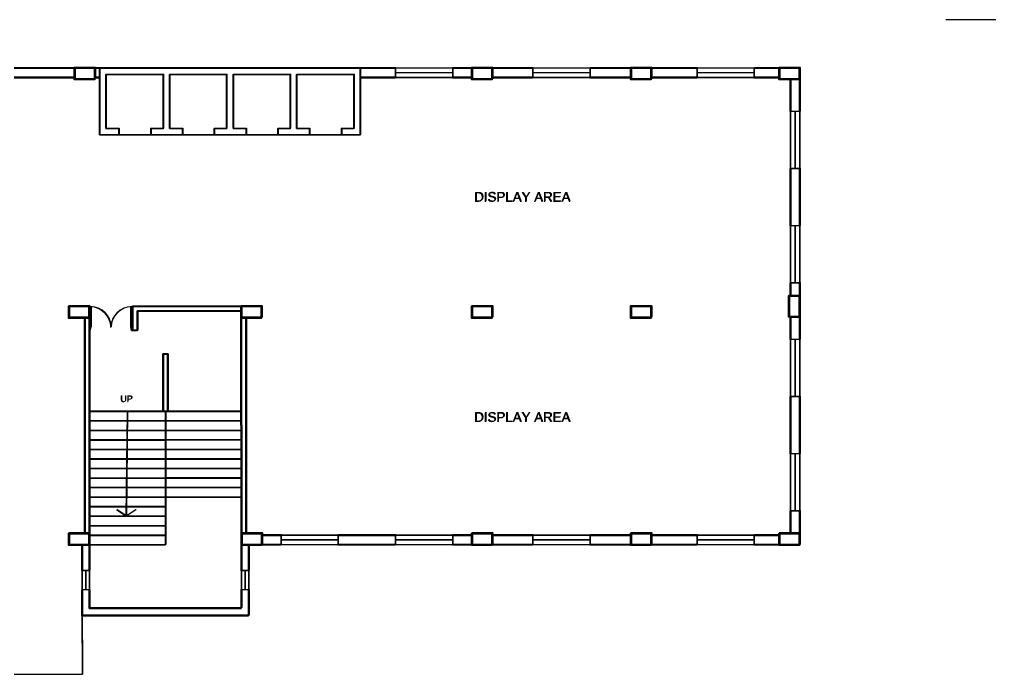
# Model space of a CAD drawing. Header units: inches. Extents: x 5 to 136470, y 9 to 138066.
# Drawn here: x 50391 to 80944, y 9 to 20625 of the extents above; entities that cross this region are included whole.
import ezdxf

# ---------------------------------------------------------------- set-up
doc = ezdxf.new("R2010")
doc.units = ezdxf.units.IN
doc.header["$MEASUREMENT"] = 0
doc.linetypes.add('DASHED2', pattern=[9.525, 6.35, -3.175])
for name, color, linetype, lineweight in [('1', 7, 'Continuous', 35), ('A_COL', 250, 'Continuous', 40), ('A_ELE1', 250, 'Continuous', 20), ('A_WIN-DOR', 250, 'Continuous', 30), ('ABOVE', 252, 'DASHED2', 9), ('IG-Area', 250, 'Continuous', 30), ('SILL', 251, 'Continuous', 18), ('WINDOW', 252, 'Continuous', 15)]:
    doc.layers.add(name, color=color, linetype=linetype, lineweight=lineweight)
doc.styles.add('ROMANS', font='', dxfattribs={"width": 0.8})
doc.styles.get("Standard").update_dxf_attribs({"font": 'arial.ttf'})
doc.styles.get('ROMANS').set_extended_font_data('VNI-Avo')

# ---------------------------------------------------------------- blocks, each defined once
blk = doc.blocks.new('A$Cf98d7203')
for p, q in [((52430, 19081), (57430, 19081)), ((54805, 19081), (52905, 19081)), ((52905, 16981), (52905, 19081)), ((56905, 19081), (54805, 19081)), ((59005, 19081), (56905, 19081)), ((61105, 19081), (59005, 19081)), ((59005, 19081), (61105, 19081)), ((61105, 16981), (61105, 19081)), ((53105, 18881), (54905, 18881)), ((53105, 17181), (53105, 18881)), ((54905, 17181), (54905, 18881)), ((55105, 18881), (56905, 18881)), ((55105, 17181), (55105, 18881)), ((56905, 17181), (56905, 18881)), ((57105, 18881), (58905, 18881)), ((57105, 17181), (57105, 18881)), ((58905, 17181), (58905, 18881)), ((59105, 18881), (60905, 18881)), ((59105, 17181), (59105, 18881)), ((60905, 17181), (60905, 18881)), ((53105, 17181), (53505, 17181)), ((53505, 17181), (53505, 16981)), ((54505, 17181), (54905, 17181)), ((54505, 17181), (54505, 16981)), ((55105, 17181), (55505, 17181)), ((55505, 17181), (55505, 16981)), ((56505, 17181), (56905, 17181)), ((56505, 17181), (56505, 16981)), ((57105, 17181), (57505, 17181)), ((57505, 17181), (57505, 16981)), ((58505, 17181), (58905, 17181)), ((58505, 17181), (58505, 16981)), ((59105, 17181), (59505, 17181)), ((59505, 17181), (59505, 16981)), ((60505, 17181), (60905, 17181)), ((60505, 17181), (60505, 16981)), ((52905, 16981), (54805, 16981)), ((54805, 16981), (56905, 16981)), ((56905, 16981), (59005, 16981)), ((59005, 16981), (61105, 16981)), ((52580, 4081), (52580, 10281)), ((52580, 8281), (54968, 8282)), ((54968, 8282), (57357, 8283)), ((54968, 8282), (54970, 4082)), ((52580, 7981), (54969, 7981)), ((54969, 7981), (57356, 7981)), ((52580, 7681), (54969, 7681)), ((54969, 7681), (57356, 7681)), ((52580, 7381), (54969, 7381)), ((54969, 7381), (57356, 7381)), ((52580, 7081), (54969, 7082)), ((54969, 7082), (57356, 7083)), ((52580, 6781), (54969, 6781)), ((54969, 6781), (57357, 6781)), ((52580, 6481), (54969, 6481)), ((54969, 6481), (57357, 6481)), ((52580, 6181), (54969, 6182)), ((54969, 6182), (57357, 6183)), ((52580, 5881), (54970, 5882)), ((54970, 5882), (57357, 5883)), ((52580, 5581), (54970, 5582)), ((54970, 5582), (57357, 5583)), ((52580, 5281), (54970, 5281)), ((52580, 4981), (54970, 4981)), ((52580, 4681), (54970, 4681)), ((52580, 4381), (54970, 4381)), ((52580, 4081), (54970, 4082))]:
    blk.add_line(p, q)
at = {"layer": '1'}
for p, q in [((49555, 19081), (52105, 19081)), ((52105, 19081), (61105, 19081)), ((62207, 19081), (61105, 19081)), ((64007, 19081), (64605, 19081)), ((64605, 19081), (65255, 19081)), ((66530, 19081), (65255, 19081)), ((68330, 19081), (69605, 19081)), ((69605, 19081), (70255, 19081)), ((69605, 19081), (70255, 19081)), ((71693, 19081), (70255, 19081)), ((73493, 19081), (74930, 19081)), ((74930, 19081), (74930, 18731)), ((74930, 19081), (74930, 17719)), ((49555, 18781), (52105, 18781)), ((52755, 18781), (52905, 18781)), ((61105, 18781), (62207, 18781)), ((64007, 18781), (64605, 18781)), ((65255, 18781), (66530, 18781)), ((68330, 18781), (69605, 18781)), ((70255, 18781), (71693, 18781)), ((73493, 18781), (74280, 18781)), ((74630, 18731), (74630, 17719)), ((74630, 15919), (74630, 14119)), ((74930, 15919), (74930, 14119)), ((74630, 12319), (74630, 11906)), ((74930, 12319), (74930, 10544)), ((52580, 11581), (52580, 4381)), ((57355, 11581), (53936, 11581)), ((53936, 10828), (53936, 11581)), ((57355, 11431), (54086, 11431)), ((54086, 10828), (54086, 11431)), ((52430, 11231), (52430, 4431)), ((57355, 11281), (57358, 4381)), ((57505, 11231), (57508, 4431)), ((74630, 11256), (74630, 10544)), ((54086, 10828), (53936, 10828)), ((54893, 8282), (54893, 10082)), ((54893, 10082), (55043, 10082)), ((55043, 8282), (55043, 10082)), ((74630, 8744), (74630, 6944)), ((74930, 8744), (74930, 6944)), ((74630, 5144), (74630, 4431)), ((74930, 5144), (74930, 4081)), ((58607, 4381), (58008, 4381)), ((62207, 4381), (60407, 4381)), ((60407, 4381), (61630, 4381)), ((64605, 4381), (64007, 4381)), ((66530, 4381), (65255, 4381)), ((69605, 4381), (68330, 4381)), ((71693, 4381), (70255, 4381)), ((74280, 4381), (73493, 4381)), ((52580, 4081), (52350, 4081)), ((52350, 4081), (52350, 3266)), ((52350, 3266), (52350, 4081)), ((52580, 4081), (52580, 3266)), ((58607, 4081), (57358, 4081)), ((57358, 4081), (57358, 3266)), ((57588, 4081), (57588, 3266)), ((62207, 4081), (60407, 4081)), ((66530, 4081), (64007, 4081)), ((71693, 4081), (68330, 4081)), ((74930, 4081), (73493, 4081)), ((52350, 2666), (52350, 1851)), ((52350, 2016), (52350, 2666)), ((52580, 2666), (52580, 2081)), ((57358, 2666), (57358, 2081)), ((57588, 2666), (57588, 1851)), ((52350, 1851), (57588, 1851)), ((52580, 2081), (57358, 2081))]:
    blk.add_line(p, q, dxfattribs=at)
at = {"layer": 'A_COL'}
for points in [[(52755, 18731), (52755, 19081), (52105, 19081), (52105, 18731)], [(65255, 18731), (65255, 19081), (64605, 19081), (64605, 18731)], [(70255, 18731), (70255, 19081), (69605, 19081), (69605, 18731)], [(74930, 18731), (74930, 19081), (74280, 19081), (74280, 18731)], [(74580, 11256), (74930, 11256), (74930, 11906), (74580, 11906)], [(52580, 11231), (52580, 11581), (51930, 11581), (51930, 11231)], [(58005, 11231), (58005, 11581), (57355, 11581), (57355, 11231)], [(65257, 11231), (65257, 11581), (64607, 11581), (64607, 11231)], [(70255, 11231), (70255, 11581), (69605, 11581), (69605, 11231)], [(52580, 4081), (52580, 4431), (51930, 4431), (51930, 4081)], [(58008, 4081), (58008, 4431), (57358, 4431), (57358, 4081)], [(65255, 4081), (65255, 4431), (64605, 4431), (64605, 4081)], [(70255, 4081), (70255, 4431), (69605, 4431), (69605, 4081)], [(74930, 4081), (74930, 4431), (74280, 4431), (74280, 4081)]]:
    blk.add_lwpolyline(points, close=True, dxfattribs=at)
at = {"layer": 'A_ELE1', "transparency": 33554687}
for centre, start, end in [((52582, 10903), 1.7422, 88.258), ((53934, 10903), 91.742, 178.2578)]:
    blk.add_arc(centre, 676, start, end, dxfattribs=at)
at = {"layer": 'A_WIN-DOR', "transparency": 33554687}
for p, q in [((52603, 10924), (52603, 11579)), ((52628, 10924), (52628, 11578)), ((53888, 10924), (53888, 11578)), ((53913, 10924), (53913, 11579)), ((52580, 10933), (52580, 10828)), ((52603, 10933), (52580, 10933)), ((52603, 10933), (52603, 10956)), ((52603, 10828), (52603, 10860)), ((52603, 10860), (52612, 10860)), ((52612, 10860), (52612, 10924)), ((53258, 10924), (53258, 10933)), ((53258, 10933), (53258, 10933)), ((53258, 10924), (53258, 10924)), ((53904, 10860), (53904, 10924)), ((53913, 10860), (53904, 10860)), ((53913, 10933), (53913, 10956)), ((53913, 10933), (53936, 10933)), ((53913, 10828), (53913, 10860)), ((53936, 10933), (53936, 10828))]:
    blk.add_line(p, q, dxfattribs=at)
at = {"layer": 'A_WIN-DOR'}
for p, q in [((52603, 10828), (52580, 10828)), ((53913, 10828), (53936, 10828))]:
    blk.add_line(p, q, dxfattribs=at)
at = {"layer": 'A_WIN-DOR', "transparency": 33554687}
for points in [[(52603, 10924), (52628, 10924)], [(53258, 10924), (53258, 10924)], [(53913, 10924), (53888, 10924)]]:
    blk.add_lwpolyline(points, dxfattribs=at)
at = {"layer": 'ABOVE', "ltscale": 0.25}
for p, q in [((52359, 0), (52350, 1851)), ((43850, 0), (52359, 0))]:
    blk.add_line(p, q, dxfattribs=at)
at = {"layer": 'SILL'}
for p, q in [((64007, 19081), (62207, 19081)), ((66530, 19081), (68330, 19081)), ((71693, 19081), (73493, 19081)), ((62207, 18781), (64007, 18781)), ((66530, 18781), (68330, 18781)), ((73493, 18781), (71693, 18781)), ((74630, 17719), (74630, 15919)), ((74930, 17719), (74930, 15919)), ((74630, 12319), (74630, 14119)), ((74930, 14119), (74930, 12319)), ((74630, 8744), (74630, 10544)), ((74930, 10544), (74930, 8744)), ((53774, 8282), (53738, 4981)), ((74630, 6944), (74630, 5144)), ((74930, 6944), (74930, 5144)), ((53738, 4981), (53439, 5181)), ((53738, 4981), (54036, 5181)), ((60407, 4381), (58607, 4381)), ((64007, 4381), (62207, 4381)), ((68330, 4381), (66530, 4381)), ((73493, 4381), (71693, 4381)), ((58607, 4081), (60407, 4081)), ((62207, 4081), (64007, 4081)), ((66530, 4081), (68330, 4081)), ((71693, 4081), (73493, 4081)), ((52350, 3266), (52350, 2666)), ((52580, 3266), (52580, 2666)), ((57358, 3266), (57358, 2666)), ((57588, 3266), (57588, 2666))]:
    blk.add_line(p, q, dxfattribs=at)
at = {"layer": 'WINDOW'}
for p, q in [((62207, 19081), (62207, 18781)), ((64007, 19081), (64007, 18781)), ((66530, 19081), (66530, 18781)), ((68330, 19081), (68330, 18781)), ((71693, 19081), (71693, 18781)), ((73493, 19081), (73493, 18781)), ((62207, 18931), (64007, 18931)), ((66530, 18931), (68330, 18931)), ((71693, 18931), (73493, 18931)), ((74630, 17719), (74930, 17719)), ((74780, 17719), (74780, 15919)), ((74630, 15919), (74930, 15919)), ((74630, 14119), (74930, 14119)), ((74780, 12319), (74780, 14119)), ((74630, 12319), (74930, 12319)), ((74630, 10544), (74930, 10544)), ((74780, 8744), (74780, 10544)), ((74630, 8744), (74930, 8744)), ((74630, 6944), (74930, 6944)), ((74780, 5144), (74780, 6944)), ((74630, 5144), (74930, 5144)), ((58607, 4381), (58607, 4081)), ((60407, 4381), (60407, 4081)), ((62207, 4381), (62207, 4081)), ((64007, 4381), (64007, 4081)), ((66530, 4381), (66530, 4081)), ((68330, 4381), (68330, 4081)), ((71693, 4381), (71693, 4081)), ((73493, 4381), (73493, 4081)), ((58607, 4231), (60407, 4231)), ((62207, 4231), (64007, 4231)), ((66530, 4231), (68330, 4231)), ((71693, 4231), (73493, 4231)), ((52350, 3266), (52580, 3266)), ((52465, 3266), (52465, 2666)), ((57588, 3266), (57358, 3266)), ((57473, 3266), (57473, 2666)), ((52350, 2666), (52580, 2666)), ((57588, 2666), (57358, 2666))]:
    blk.add_line(p, q, dxfattribs=at)
at = {"layer": 'IG-Area', "attachment_point": 1}
for s, insert, char_height in [('DISPLAY AREA ', (64684, 15175), 300), ('UP', (53552, 8771), 200), ('DISPLAY AREA ', (64684, 8246), 300)]:
    blk.add_mtext_dynamic_manual_height_columns(s, width=38356.19, gutter_width=12.5, heights=[0], dxfattribs=dict(at, insert=insert, char_height=char_height))
blk = doc.blocks.new('A$C7b2e77e3')
blk.add_line((21500, 9020), (30000, 9020))
at = {"color": 0, "linetype": 'ByBlock', "style": 'ROMANS'}
for tag, p in [('+1200', (24241, 16554)), ('+00', (29332, 8469))]:
    blk.add_attdef(tag, p, '', height=132, dxfattribs=at)

msp = doc.modelspace()

# ---------------------------------------------------------------- linework, layer by layer
for p, q in [((52436, 19090), (57436, 19090)), ((52438, 19095), (57438, 19095)), ((52443, 19102), (57443, 19102)), ((54811, 19090), (52911, 19090)), ((52911, 16990), (52911, 19090)), ((54813, 19095), (52913, 19095)), ((52913, 16995), (52913, 19095)), ((54818, 19102), (52918, 19102)), ((52918, 17002), (52918, 19102)), ((56911, 19090), (54811, 19090)), ((56913, 19095), (54813, 19095)), ((56918, 19102), (54818, 19102)), ((59011, 19090), (56911, 19090)), ((59013, 19095), (56913, 19095)), ((59018, 19102), (56918, 19102)), ((61111, 19090), (59011, 19090)), ((59011, 19090), (61111, 19090)), ((61113, 19095), (59013, 19095)), ((59013, 19095), (61113, 19095)), ((61118, 19102), (59018, 19102)), ((59018, 19102), (61118, 19102)), ((61111, 16990), (61111, 19090)), ((61113, 16995), (61113, 19095)), ((61118, 17002), (61118, 19102)), ((53111, 18890), (54911, 18890)), ((53111, 17190), (53111, 18890)), ((53113, 18895), (54913, 18895)), ((53113, 17195), (53113, 18895)), ((53118, 18902), (54918, 18902)), ((53118, 17202), (53118, 18902)), ((54911, 17190), (54911, 18890)), ((54913, 17195), (54913, 18895)), ((54918, 17202), (54918, 18902)), ((55111, 18890), (56911, 18890)), ((55111, 17190), (55111, 18890)), ((55113, 18895), (56913, 18895)), ((55113, 17195), (55113, 18895)), ((55118, 18902), (56918, 18902)), ((55118, 17202), (55118, 18902)), ((56911, 17190), (56911, 18890)), ((56913, 17195), (56913, 18895)), ((56918, 17202), (56918, 18902)), ((57111, 18890), (58911, 18890)), ((57111, 17190), (57111, 18890)), ((57113, 18895), (58913, 18895)), ((57113, 17195), (57113, 18895)), ((57118, 18902), (58918, 18902)), ((57118, 17202), (57118, 18902)), ((58911, 17190), (58911, 18890)), ((58913, 17195), (58913, 18895)), ((58918, 17202), (58918, 18902)), ((59111, 18890), (60911, 18890)), ((59111, 17190), (59111, 18890)), ((59113, 18895), (60913, 18895)), ((59113, 17195), (59113, 18895)), ((59118, 18902), (60918, 18902)), ((59118, 17202), (59118, 18902)), ((60911, 17190), (60911, 18890)), ((60913, 17195), (60913, 18895)), ((60918, 17202), (60918, 18902)), ((53111, 17190), (53511, 17190)), ((53113, 17195), (53513, 17195)), ((53118, 17202), (53518, 17202)), ((53511, 17190), (53511, 16990)), ((53513, 17195), (53513, 16995)), ((53518, 17202), (53518, 17002)), ((54511, 17190), (54911, 17190)), ((54511, 17190), (54511, 16990)), ((54513, 17195), (54913, 17195)), ((54513, 17195), (54513, 16995)), ((54518, 17202), (54918, 17202)), ((54518, 17202), (54518, 17002)), ((55111, 17190), (55511, 17190)), ((55113, 17195), (55513, 17195)), ((55118, 17202), (55518, 17202)), ((55511, 17190), (55511, 16990)), ((55513, 17195), (55513, 16995)), ((55518, 17202), (55518, 17002)), ((56511, 17190), (56911, 17190)), ((56511, 17190), (56511, 16990)), ((56513, 17195), (56913, 17195)), ((56513, 17195), (56513, 16995)), ((56518, 17202), (56918, 17202)), ((56518, 17202), (56518, 17002)), ((57111, 17190), (57511, 17190)), ((57113, 17195), (57513, 17195)), ((57118, 17202), (57518, 17202)), ((57511, 17190), (57511, 16990)), ((57513, 17195), (57513, 16995)), ((57518, 17202), (57518, 17002)), ((58511, 17190), (58911, 17190)), ((58511, 17190), (58511, 16990)), ((58513, 17195), (58913, 17195)), ((58513, 17195), (58513, 16995)), ((58518, 17202), (58918, 17202)), ((58518, 17202), (58518, 17002)), ((59111, 17190), (59511, 17190)), ((59113, 17195), (59513, 17195)), ((59118, 17202), (59518, 17202)), ((59511, 17190), (59511, 16990)), ((59513, 17195), (59513, 16995)), ((59518, 17202), (59518, 17002)), ((60511, 17190), (60911, 17190)), ((60511, 17190), (60511, 16990)), ((60513, 17195), (60913, 17195)), ((60513, 17195), (60513, 16995)), ((60518, 17202), (60918, 17202)), ((60518, 17202), (60518, 17002)), ((52911, 16990), (54811, 16990)), ((52913, 16995), (54813, 16995)), ((52918, 17002), (54818, 17002)), ((54811, 16990), (56911, 16990)), ((54813, 16995), (56913, 16995)), ((54818, 17002), (56918, 17002)), ((56911, 16990), (59011, 16990)), ((56913, 16995), (59013, 16995)), ((56918, 17002), (59018, 17002)), ((59011, 16990), (61111, 16990)), ((59013, 16995), (61113, 16995)), ((59018, 17002), (61118, 17002)), ((52586, 4090), (52586, 10290)), ((52588, 4095), (52588, 10295)), ((52593, 4102), (52593, 10302)), ((52586, 8290), (54974, 8291)), ((52589, 8295), (54977, 8296)), ((52594, 8302), (54982, 8303)), ((54974, 8291), (57362, 8292)), ((54974, 8291), (54976, 4091)), ((54977, 8296), (57365, 8297)), ((54977, 8296), (54979, 4096)), ((54982, 8303), (57370, 8304)), ((54982, 8303), (54984, 4103)), ((52586, 7990), (54974, 7990)), ((52589, 7995), (54977, 7995)), ((52594, 8002), (54982, 8002)), ((54974, 7990), (57361, 7990)), ((54977, 7995), (57364, 7995)), ((54982, 8002), (57369, 8002)), ((52586, 7690), (54974, 7690)), ((52589, 7695), (54977, 7695)), ((52594, 7702), (54982, 7702)), ((54974, 7690), (57362, 7691)), ((54977, 7695), (57364, 7695)), ((54982, 7702), (57369, 7702)), ((52586, 7390), (54974, 7390)), ((52589, 7395), (54977, 7395)), ((52594, 7402), (54982, 7402)), ((54974, 7390), (57362, 7391)), ((54977, 7395), (57364, 7395)), ((54982, 7402), (57369, 7402)), ((52586, 7090), (54974, 7091)), ((52589, 7095), (54977, 7096)), ((52594, 7102), (54982, 7103)), ((54974, 7091), (57362, 7092)), ((54977, 7096), (57365, 7097)), ((54982, 7103), (57370, 7104)), ((52586, 6790), (54975, 6790)), ((52589, 6795), (54977, 6795)), ((52594, 6802), (54982, 6802)), ((54975, 6790), (57362, 6790)), ((54977, 6795), (57365, 6795)), ((54982, 6802), (57370, 6802)), ((52586, 6490), (54975, 6490)), ((52589, 6495), (54977, 6495)), ((52594, 6502), (54983, 6502)), ((54975, 6490), (57362, 6491)), ((54977, 6495), (57365, 6495)), ((54983, 6502), (57370, 6502)), ((52586, 6190), (54975, 6191)), ((52589, 6195), (54978, 6196)), ((52594, 6202), (54983, 6203)), ((54975, 6191), (57362, 6192)), ((54978, 6196), (57365, 6197)), ((54983, 6203), (57370, 6204)), ((52586, 5890), (54975, 5891)), ((52589, 5895), (54978, 5896)), ((52594, 5902), (54983, 5903)), ((54975, 5891), (57362, 5892)), ((54978, 5896), (57365, 5897)), ((54983, 5903), (57370, 5904)), ((52586, 5590), (54975, 5591)), ((52589, 5595), (54978, 5596)), ((52594, 5602), (54983, 5603)), ((54975, 5591), (57363, 5592)), ((54978, 5596), (57365, 5597)), ((54983, 5603), (57370, 5604)), ((52586, 5290), (54975, 5290)), ((52589, 5295), (54978, 5295)), ((52594, 5302), (54983, 5302)), ((52586, 4990), (54975, 4990)), ((52589, 4995), (54978, 4995)), ((52594, 5002), (54983, 5002)), ((52586, 4690), (54976, 4690)), ((52589, 4695), (54978, 4695)), ((52594, 4702), (54983, 4702)), ((52586, 4390), (54976, 4390)), ((52589, 4395), (54978, 4395)), ((52594, 4402), (54983, 4402)), ((52586, 4090), (54976, 4091)), ((52589, 4095), (54979, 4096)), ((52594, 4102), (54984, 4103))]:
    msp.add_line(p, q)
at = {"layer": '1'}
for p, q in [((49561, 19090), (52111, 19090)), ((49563, 19095), (52113, 19095)), ((49568, 19102), (52118, 19102)), ((52111, 19090), (61111, 19090)), ((52113, 19095), (61113, 19095)), ((52118, 19102), (61118, 19102)), ((62212, 19090), (61111, 19090)), ((62215, 19095), (61113, 19095)), ((62220, 19102), (61118, 19102)), ((64012, 19090), (64611, 19090)), ((64015, 19095), (64613, 19095)), ((64020, 19102), (64618, 19102)), ((64611, 19090), (65261, 19090)), ((64613, 19095), (65263, 19095)), ((64618, 19102), (65268, 19102)), ((66536, 19090), (65261, 19090)), ((66538, 19095), (65263, 19095)), ((66543, 19102), (65268, 19102)), ((68336, 19090), (69611, 19090)), ((68338, 19095), (69613, 19095)), ((68343, 19102), (69618, 19102)), ((69611, 19090), (70261, 19090)), ((69611, 19090), (70261, 19090)), ((69613, 19095), (70263, 19095)), ((69613, 19095), (70263, 19095)), ((69618, 19102), (70268, 19102)), ((69618, 19102), (70268, 19102)), ((71698, 19090), (70261, 19090)), ((71701, 19095), (70263, 19095)), ((71706, 19102), (70268, 19102)), ((73498, 19090), (74936, 19090)), ((73501, 19095), (74938, 19095)), ((73506, 19102), (74943, 19102)), ((74936, 19090), (74936, 18740)), ((74936, 19090), (74936, 17728)), ((74938, 19095), (74938, 18745)), ((74938, 19095), (74938, 17733)), ((74943, 19102), (74943, 18752)), ((74943, 19102), (74943, 17739)), ((49561, 18790), (52111, 18790)), ((49563, 18795), (52113, 18795)), ((49568, 18802), (52118, 18802)), ((52761, 18790), (52911, 18790)), ((52763, 18795), (52913, 18795)), ((52768, 18802), (52918, 18802)), ((61111, 18790), (62212, 18790)), ((61113, 18795), (62215, 18795)), ((61118, 18802), (62220, 18802)), ((64012, 18790), (64611, 18790)), ((64015, 18795), (64613, 18795)), ((64020, 18802), (64618, 18802)), ((65261, 18790), (66536, 18790)), ((65263, 18795), (66538, 18795)), ((65268, 18802), (66543, 18802)), ((68336, 18790), (69611, 18790)), ((68338, 18795), (69613, 18795)), ((68343, 18802), (69618, 18802)), ((70261, 18790), (71698, 18790)), ((70263, 18795), (71701, 18795)), ((70268, 18802), (71706, 18802)), ((73498, 18790), (74286, 18790)), ((73501, 18795), (74288, 18795)), ((73506, 18802), (74293, 18802)), ((74636, 18740), (74636, 17728)), ((74638, 18745), (74638, 17733)), ((74643, 18752), (74643, 17739)), ((74636, 15928), (74636, 14128)), ((74638, 15933), (74638, 14133)), ((74643, 15939), (74643, 14139)), ((74936, 15928), (74936, 14128)), ((74938, 15933), (74938, 14133)), ((74943, 15939), (74943, 14139)), ((74636, 12328), (74636, 11915)), ((74638, 12333), (74638, 11920)), ((74643, 12339), (74643, 11927)), ((74936, 12328), (74936, 10553)), ((74938, 12333), (74938, 10558)), ((74943, 12339), (74943, 10564)), ((52586, 11590), (52586, 4390)), ((52588, 11595), (52588, 4395)), ((52593, 11602), (52593, 4402)), ((57361, 11590), (53941, 11590)), ((53941, 10837), (53941, 11590)), ((57363, 11595), (53944, 11595)), ((53944, 10842), (53944, 11595)), ((57368, 11602), (53949, 11602)), ((53949, 10848), (53949, 11602)), ((57361, 11440), (54091, 11440)), ((54091, 10837), (54091, 11440)), ((57363, 11445), (54094, 11445)), ((54094, 10842), (54094, 11445)), ((57368, 11452), (54099, 11452)), ((54099, 10848), (54099, 11452)), ((52436, 11240), (52436, 4440)), ((52438, 11245), (52438, 4445)), ((52443, 11252), (52443, 4452)), ((57361, 11290), (57364, 4390)), ((57363, 11295), (57367, 4395)), ((57368, 11302), (57372, 4402)), ((57511, 11240), (57514, 4440)), ((57513, 11245), (57517, 4445)), ((57518, 11252), (57522, 4452)), ((74636, 11265), (74636, 10553)), ((74638, 11270), (74638, 10558)), ((74643, 11277), (74643, 10564)), ((54091, 10837), (53941, 10837)), ((54094, 10842), (53944, 10842)), ((54099, 10848), (53949, 10848)), ((54899, 8291), (54899, 10091)), ((54899, 10091), (55049, 10091)), ((54902, 8296), (54902, 10096)), ((54902, 10096), (55052, 10096)), ((54907, 8303), (54907, 10103)), ((54907, 10103), (55057, 10103)), ((55049, 8291), (55049, 10091)), ((55052, 8296), (55052, 10096)), ((55057, 8303), (55057, 10103)), ((74636, 8753), (74636, 6953)), ((74638, 8758), (74638, 6958)), ((74643, 8764), (74643, 6964)), ((74936, 8753), (74936, 6953)), ((74938, 8758), (74938, 6958)), ((74943, 8764), (74943, 6964)), ((74636, 5153), (74636, 4440)), ((74638, 5158), (74638, 4445)), ((74643, 5164), (74643, 4452)), ((74936, 5153), (74936, 4090)), ((74938, 5158), (74938, 4095)), ((74943, 5164), (74943, 4102)), ((58612, 4390), (58014, 4390)), ((58615, 4395), (58017, 4395)), ((58620, 4402), (58022, 4402)), ((62212, 4390), (60412, 4390)), ((60412, 4390), (61636, 4390)), ((62215, 4395), (60415, 4395)), ((60415, 4395), (61638, 4395)), ((62220, 4402), (60420, 4402)), ((60420, 4402), (61643, 4402)), ((64611, 4390), (64012, 4390)), ((64613, 4395), (64015, 4395)), ((64618, 4402), (64020, 4402)), ((66536, 4390), (65261, 4390)), ((66538, 4395), (65263, 4395)), ((66543, 4402), (65268, 4402)), ((69611, 4390), (68336, 4390)), ((69613, 4395), (68338, 4395)), ((69618, 4402), (68343, 4402)), ((71698, 4390), (70261, 4390)), ((71701, 4395), (70263, 4395)), ((71706, 4402), (70268, 4402)), ((74286, 4390), (73498, 4390)), ((74288, 4395), (73501, 4395)), ((74293, 4402), (73506, 4402)), ((52586, 4090), (52356, 4090)), ((52356, 4090), (52356, 3275)), ((52356, 3275), (52356, 4090)), ((52588, 4095), (52358, 4095)), ((52358, 4095), (52358, 3280)), ((52358, 3280), (52358, 4095)), ((52593, 4102), (52363, 4102)), ((52363, 4102), (52363, 3287)), ((52363, 3287), (52363, 4102)), ((52586, 4090), (52586, 3275)), ((52588, 4095), (52588, 3280)), ((52593, 4102), (52593, 3287)), ((58612, 4090), (57364, 4090)), ((57364, 4090), (57364, 3275)), ((58615, 4095), (57367, 4095)), ((57367, 4095), (57367, 3280)), ((58620, 4102), (57372, 4102)), ((57372, 4102), (57372, 3287)), ((57594, 4090), (57594, 3275)), ((57597, 4095), (57597, 3280)), ((57602, 4102), (57602, 3287)), ((62212, 4090), (60412, 4090)), ((62215, 4095), (60415, 4095)), ((62220, 4102), (60420, 4102)), ((66536, 4090), (64012, 4090)), ((66538, 4095), (64015, 4095)), ((66543, 4102), (64020, 4102)), ((71698, 4090), (68336, 4090)), ((71701, 4095), (68338, 4095)), ((71706, 4102), (68343, 4102)), ((74936, 4090), (73498, 4090)), ((74938, 4095), (73501, 4095)), ((74943, 4102), (73506, 4102)), ((52356, 2675), (52356, 1860)), ((52356, 2025), (52356, 2675)), ((52358, 2680), (52358, 1865)), ((52358, 2030), (52358, 2680)), ((52363, 2687), (52363, 1872)), ((52363, 2037), (52363, 2687)), ((52586, 2675), (52586, 2090)), ((52588, 2680), (52588, 2095)), ((52593, 2687), (52593, 2102)), ((57364, 2675), (57364, 2090)), ((57367, 2680), (57367, 2095)), ((57372, 2687), (57372, 2102)), ((57594, 2675), (57594, 1860)), ((57597, 2680), (57597, 1865)), ((57602, 2687), (57602, 1872)), ((52356, 1860), (57594, 1860)), ((52358, 1865), (57597, 1865)), ((52363, 1872), (57602, 1872)), ((52586, 2090), (57364, 2090)), ((52588, 2095), (57367, 2095)), ((52593, 2102), (57372, 2102))]:
    msp.add_line(p, q, dxfattribs=at)
at = {"layer": 'A_COL'}
for points in [[(52761, 18740), (52761, 19090), (52111, 19090), (52111, 18740)], [(52763, 18745), (52763, 19095), (52113, 19095), (52113, 18745)], [(52768, 18752), (52768, 19102), (52118, 19102), (52118, 18752)], [(65261, 18740), (65261, 19090), (64611, 19090), (64611, 18740)], [(65263, 18745), (65263, 19095), (64613, 19095), (64613, 18745)], [(65268, 18752), (65268, 19102), (64618, 19102), (64618, 18752)], [(70261, 18740), (70261, 19090), (69611, 19090), (69611, 18740)], [(70263, 18745), (70263, 19095), (69613, 19095), (69613, 18745)], [(70268, 18752), (70268, 19102), (69618, 19102), (69618, 18752)], [(74936, 18740), (74936, 19090), (74286, 19090), (74286, 18740)], [(74938, 18745), (74938, 19095), (74288, 19095), (74288, 18745)], [(74943, 18752), (74943, 19102), (74293, 19102), (74293, 18752)], [(74588, 11270), (74938, 11270), (74938, 11920), (74588, 11920)], [(74593, 11277), (74943, 11277), (74943, 11927), (74593, 11927)], [(74586, 11265), (74936, 11265), (74936, 11915), (74586, 11915)], [(52586, 11240), (52586, 11590), (51936, 11590), (51936, 11240)], [(52588, 11245), (52588, 11595), (51938, 11595), (51938, 11245)], [(52593, 11252), (52593, 11602), (51943, 11602), (51943, 11252)], [(58011, 11240), (58011, 11590), (57361, 11590), (57361, 11240)], [(58013, 11245), (58013, 11595), (57363, 11595), (57363, 11245)], [(58018, 11252), (58018, 11602), (57368, 11602), (57368, 11252)], [(65263, 11240), (65263, 11590), (64613, 11590), (64613, 11240)], [(65265, 11245), (65265, 11595), (64615, 11595), (64615, 11245)], [(65270, 11252), (65270, 11602), (64620, 11602), (64620, 11252)], [(70261, 11240), (70261, 11590), (69611, 11590), (69611, 11240)], [(70263, 11245), (70263, 11595), (69613, 11595), (69613, 11245)], [(70268, 11252), (70268, 11602), (69618, 11602), (69618, 11252)], [(52586, 4090), (52586, 4440), (51936, 4440), (51936, 4090)], [(52588, 4095), (52588, 4445), (51938, 4445), (51938, 4095)], [(52593, 4102), (52593, 4452), (51943, 4452), (51943, 4102)], [(58014, 4090), (58014, 4440), (57364, 4440), (57364, 4090)], [(58017, 4095), (58017, 4445), (57367, 4445), (57367, 4095)], [(58022, 4102), (58022, 4452), (57372, 4452), (57372, 4102)], [(65261, 4090), (65261, 4440), (64611, 4440), (64611, 4090)], [(65263, 4095), (65263, 4445), (64613, 4445), (64613, 4095)], [(65268, 4102), (65268, 4452), (64618, 4452), (64618, 4102)], [(70261, 4090), (70261, 4440), (69611, 4440), (69611, 4090)], [(70263, 4095), (70263, 4445), (69613, 4445), (69613, 4095)], [(70268, 4102), (70268, 4452), (69618, 4452), (69618, 4102)], [(74936, 4090), (74936, 4440), (74286, 4440), (74286, 4090)], [(74938, 4095), (74938, 4445), (74288, 4445), (74288, 4095)], [(74943, 4102), (74943, 4452), (74293, 4452), (74293, 4102)]]:
    msp.add_lwpolyline(points, close=True, dxfattribs=at)
at = {"layer": 'A_ELE1', "transparency": 33554687}
for centre, start, end in [((52588, 10912), 1.7422, 88.258), ((52590, 10917), 1.7422, 88.258), ((52595, 10924), 1.7422, 88.258), ((53939, 10912), 91.742, 178.2578), ((53942, 10917), 91.742, 178.2578), ((53947, 10924), 91.742, 178.2578)]:
    msp.add_arc(centre, 676, start, end, dxfattribs=at)
at = {"layer": 'A_WIN-DOR', "transparency": 33554687}
for p, q in [((52608, 10933), (52608, 11588)), ((52611, 10938), (52611, 11593)), ((52616, 10944), (52616, 11600)), ((52634, 10933), (52634, 11587)), ((52637, 10938), (52637, 11592)), ((52642, 10944), (52642, 11599)), ((53893, 10933), (53893, 11587)), ((53896, 10938), (53896, 11592)), ((53901, 10944), (53901, 11599)), ((53919, 10933), (53919, 11588)), ((53921, 10938), (53921, 11593)), ((53926, 10944), (53926, 11600)), ((52586, 10942), (52586, 10837)), ((52608, 10942), (52586, 10942)), ((52589, 10947), (52589, 10842)), ((52611, 10947), (52589, 10947)), ((52594, 10953), (52594, 10848)), ((52616, 10953), (52594, 10953)), ((52608, 10942), (52608, 10965)), ((52608, 10837), (52608, 10869)), ((52608, 10869), (52618, 10869)), ((52611, 10947), (52611, 10970)), ((52611, 10842), (52611, 10874)), ((52611, 10874), (52621, 10874)), ((52616, 10953), (52616, 10976)), ((52616, 10848), (52616, 10880)), ((52616, 10880), (52626, 10880)), ((52618, 10869), (52618, 10933)), ((52621, 10874), (52621, 10938)), ((52626, 10880), (52626, 10944)), ((53263, 10933), (53263, 10942)), ((53263, 10942), (53264, 10942)), ((53263, 10933), (53263, 10933)), ((53266, 10938), (53266, 10947)), ((53266, 10947), (53267, 10947)), ((53266, 10938), (53266, 10938)), ((53271, 10944), (53271, 10953)), ((53271, 10953), (53272, 10953)), ((53271, 10944), (53271, 10944)), ((53909, 10869), (53909, 10933)), ((53919, 10869), (53909, 10869)), ((53912, 10874), (53912, 10938)), ((53921, 10874), (53912, 10874)), ((53917, 10880), (53917, 10944)), ((53926, 10880), (53917, 10880)), ((53919, 10942), (53919, 10965)), ((53919, 10942), (53941, 10942)), ((53919, 10837), (53919, 10869)), ((53921, 10947), (53921, 10970)), ((53921, 10947), (53944, 10947)), ((53921, 10842), (53921, 10874)), ((53926, 10953), (53926, 10976)), ((53926, 10953), (53949, 10953)), ((53926, 10848), (53926, 10880)), ((53941, 10942), (53941, 10837)), ((53944, 10947), (53944, 10842)), ((53949, 10953), (53949, 10848))]:
    msp.add_line(p, q, dxfattribs=at)
at = {"layer": 'A_WIN-DOR'}
for p, q in [((52608, 10837), (52586, 10837)), ((52611, 10842), (52589, 10842)), ((52616, 10848), (52594, 10848)), ((53919, 10837), (53941, 10837)), ((53921, 10842), (53944, 10842)), ((53926, 10848), (53949, 10848))]:
    msp.add_line(p, q, dxfattribs=at)
at = {"layer": 'A_WIN-DOR', "transparency": 33554687}
for points in [[(52608, 10933), (52634, 10933)], [(52611, 10938), (52637, 10938)], [(52616, 10944), (52642, 10944)], [(53263, 10933), (53263, 10933)], [(53266, 10938), (53266, 10938)], [(53271, 10944), (53271, 10944)], [(53919, 10933), (53893, 10933)], [(53921, 10938), (53896, 10938)], [(53926, 10944), (53901, 10944)]]:
    msp.add_lwpolyline(points, dxfattribs=at)
at = {"layer": 'ABOVE', "ltscale": 0.25}
for p, q in [((52364, 9), (52356, 1860)), ((52367, 14), (52358, 1865)), ((52372, 21), (52363, 1872)), ((43855, 9), (52364, 9)), ((43858, 14), (52367, 14)), ((43863, 21), (52372, 21))]:
    msp.add_line(p, q, dxfattribs=at)
at = {"layer": 'SILL'}
for p, q in [((64012, 19090), (62212, 19090)), ((64015, 19095), (62215, 19095)), ((64020, 19102), (62220, 19102)), ((66536, 19090), (68336, 19090)), ((66538, 19095), (68338, 19095)), ((66543, 19102), (68343, 19102)), ((71698, 19090), (73498, 19090)), ((71701, 19095), (73501, 19095)), ((71706, 19102), (73506, 19102)), ((62212, 18790), (64012, 18790)), ((62215, 18795), (64015, 18795)), ((62220, 18802), (64020, 18802)), ((66536, 18790), (68336, 18790)), ((66538, 18795), (68338, 18795)), ((66543, 18802), (68343, 18802)), ((73498, 18790), (71698, 18790)), ((73501, 18795), (71701, 18795)), ((73506, 18802), (71706, 18802)), ((74636, 17728), (74636, 15928)), ((74638, 17733), (74638, 15933)), ((74643, 17739), (74643, 15939)), ((74936, 17728), (74936, 15928)), ((74938, 17733), (74938, 15933)), ((74943, 17739), (74943, 15939)), ((74636, 12328), (74636, 14128)), ((74638, 12333), (74638, 14133)), ((74643, 12339), (74643, 14139)), ((74936, 14128), (74936, 12328)), ((74938, 14133), (74938, 12333)), ((74943, 14139), (74943, 12339)), ((74636, 8753), (74636, 10553)), ((74638, 8758), (74638, 10558)), ((74643, 8764), (74643, 10564)), ((74936, 10553), (74936, 8753)), ((74938, 10558), (74938, 8758)), ((74943, 10564), (74943, 8764)), ((53780, 8291), (53743, 4990)), ((53783, 8296), (53746, 4995)), ((53788, 8302), (53751, 5002)), ((74636, 6953), (74636, 5153)), ((74638, 6958), (74638, 5158)), ((74643, 6964), (74643, 5164)), ((74936, 6953), (74936, 5153)), ((74938, 6958), (74938, 5158)), ((74943, 6964), (74943, 5164)), ((53746, 4995), (53448, 5194)), ((53751, 5002), (53453, 5201)), ((53746, 4995), (54044, 5194)), ((53751, 5002), (54049, 5201)), ((53743, 4990), (53445, 5190)), ((53743, 4990), (54041, 5190)), ((60412, 4390), (58612, 4390)), ((60415, 4395), (58615, 4395)), ((60420, 4402), (58620, 4402)), ((64012, 4390), (62212, 4390)), ((64015, 4395), (62215, 4395)), ((64020, 4402), (62220, 4402)), ((68336, 4390), (66536, 4390)), ((68338, 4395), (66538, 4395)), ((68343, 4402), (66543, 4402)), ((73498, 4390), (71698, 4390)), ((73501, 4395), (71701, 4395)), ((73506, 4402), (71706, 4402)), ((58612, 4090), (60412, 4090)), ((58615, 4095), (60415, 4095)), ((58620, 4102), (60420, 4102)), ((62212, 4090), (64012, 4090)), ((62215, 4095), (64015, 4095)), ((62220, 4102), (64020, 4102)), ((66536, 4090), (68336, 4090)), ((66538, 4095), (68338, 4095)), ((66543, 4102), (68343, 4102)), ((71698, 4090), (73498, 4090)), ((71701, 4095), (73501, 4095)), ((71706, 4102), (73506, 4102)), ((52356, 3275), (52356, 2675)), ((52358, 3280), (52358, 2680)), ((52363, 3287), (52363, 2687)), ((52586, 3275), (52586, 2675)), ((52588, 3280), (52588, 2680)), ((52593, 3287), (52593, 2687)), ((57364, 3275), (57364, 2675)), ((57367, 3280), (57367, 2680)), ((57372, 3287), (57372, 2687)), ((57594, 3275), (57594, 2675)), ((57597, 3280), (57597, 2680)), ((57602, 3287), (57602, 2687))]:
    msp.add_line(p, q, dxfattribs=at)
at = {"layer": 'WINDOW'}
for p, q in [((62212, 19090), (62212, 18790)), ((62215, 19095), (62215, 18795)), ((62215, 18945), (64015, 18945)), ((62220, 19102), (62220, 18802)), ((62220, 18952), (64020, 18952)), ((64012, 19090), (64012, 18790)), ((64015, 19095), (64015, 18795)), ((64020, 19102), (64020, 18802)), ((66536, 19090), (66536, 18790)), ((66538, 19095), (66538, 18795)), ((66538, 18945), (68338, 18945)), ((66543, 19102), (66543, 18802)), ((66543, 18952), (68343, 18952)), ((68336, 19090), (68336, 18790)), ((68338, 19095), (68338, 18795)), ((68343, 19102), (68343, 18802)), ((71698, 19090), (71698, 18790)), ((71701, 19095), (71701, 18795)), ((71701, 18945), (73501, 18945)), ((71706, 19102), (71706, 18802)), ((71706, 18952), (73506, 18952)), ((73498, 19090), (73498, 18790)), ((73501, 19095), (73501, 18795)), ((73506, 19102), (73506, 18802)), ((62212, 18940), (64012, 18940)), ((66536, 18940), (68336, 18940)), ((71698, 18940), (73498, 18940)), ((74636, 17728), (74936, 17728)), ((74638, 17733), (74938, 17733)), ((74643, 17739), (74943, 17739)), ((74786, 17728), (74786, 15928)), ((74788, 17733), (74788, 15933)), ((74793, 17739), (74793, 15939)), ((74636, 15928), (74936, 15928)), ((74638, 15933), (74938, 15933)), ((74643, 15939), (74943, 15939)), ((74636, 14128), (74936, 14128)), ((74638, 14133), (74938, 14133)), ((74643, 14139), (74943, 14139)), ((74786, 12328), (74786, 14128)), ((74788, 12333), (74788, 14133)), ((74793, 12339), (74793, 14139)), ((74636, 12328), (74936, 12328)), ((74638, 12333), (74938, 12333)), ((74643, 12339), (74943, 12339)), ((74636, 10553), (74936, 10553)), ((74638, 10558), (74938, 10558)), ((74643, 10564), (74943, 10564)), ((74786, 8753), (74786, 10553)), ((74788, 8758), (74788, 10558)), ((74793, 8764), (74793, 10564)), ((74636, 8753), (74936, 8753)), ((74638, 8758), (74938, 8758)), ((74643, 8764), (74943, 8764)), ((74636, 6953), (74936, 6953)), ((74638, 6958), (74938, 6958)), ((74643, 6964), (74943, 6964)), ((74786, 5153), (74786, 6953)), ((74788, 5158), (74788, 6958)), ((74793, 5164), (74793, 6964)), ((74636, 5153), (74936, 5153)), ((74638, 5158), (74938, 5158)), ((74643, 5164), (74943, 5164)), ((58612, 4390), (58612, 4090)), ((58615, 4395), (58615, 4095)), ((58620, 4402), (58620, 4102)), ((60412, 4390), (60412, 4090)), ((60415, 4395), (60415, 4095)), ((60420, 4402), (60420, 4102)), ((62212, 4390), (62212, 4090)), ((62215, 4395), (62215, 4095)), ((62220, 4402), (62220, 4102)), ((64012, 4390), (64012, 4090)), ((64015, 4395), (64015, 4095)), ((64020, 4402), (64020, 4102)), ((66536, 4390), (66536, 4090)), ((66538, 4395), (66538, 4095)), ((66543, 4402), (66543, 4102)), ((68336, 4390), (68336, 4090)), ((68338, 4395), (68338, 4095)), ((68343, 4402), (68343, 4102)), ((71698, 4390), (71698, 4090)), ((71701, 4395), (71701, 4095)), ((71706, 4402), (71706, 4102)), ((73498, 4390), (73498, 4090)), ((73501, 4395), (73501, 4095)), ((73506, 4402), (73506, 4102)), ((58612, 4240), (60412, 4240)), ((58615, 4245), (60415, 4245)), ((58620, 4252), (60420, 4252)), ((62212, 4240), (64012, 4240)), ((62215, 4245), (64015, 4245)), ((62220, 4252), (64020, 4252)), ((66536, 4240), (68336, 4240)), ((66538, 4245), (68338, 4245)), ((66543, 4252), (68343, 4252)), ((71698, 4240), (73498, 4240)), ((71701, 4245), (73501, 4245)), ((71706, 4252), (73506, 4252)), ((52356, 3275), (52586, 3275)), ((52358, 3280), (52588, 3280)), ((52363, 3287), (52593, 3287)), ((52471, 3275), (52471, 2675)), ((52473, 3280), (52473, 2680)), ((52478, 3287), (52478, 2687)), ((57594, 3275), (57364, 3275)), ((57597, 3280), (57367, 3280)), ((57602, 3287), (57372, 3287)), ((57479, 3275), (57479, 2675)), ((57482, 3280), (57482, 2680)), ((57487, 3287), (57487, 2687)), ((52356, 2675), (52586, 2675)), ((52358, 2680), (52588, 2680)), ((52363, 2687), (52593, 2687)), ((57594, 2675), (57364, 2675)), ((57597, 2680), (57367, 2680)), ((57602, 2687), (57372, 2687))]:
    msp.add_line(p, q, dxfattribs=at)

# ---------------------------------------------------------------- block references
for name, p in [('A$C7b2e77e3', (58032, 11605)), ('A$Cf98d7203', (27, 24))]:
    msp.add_blockref(name, p)

# ---------------------------------------------------------------- texts
at = {"layer": 'IG-Area', "attachment_point": 1}
for s, insert, char_height in [('DISPLAY AREA ', (64690, 15184), 300), ('DISPLAY AREA ', (64692, 15189), 300), ('DISPLAY AREA ', (64697, 15196), 300), ('UP', (53558, 8781), 200), ('UP', (53560, 8785), 200), ('UP', (53565, 8792), 200), ('DISPLAY AREA ', (64690, 8255), 300), ('DISPLAY AREA ', (64692, 8260), 300), ('DISPLAY AREA ', (64697, 8267), 300)]:
    msp.add_mtext_dynamic_manual_height_columns(s, width=38356.19, gutter_width=12.5, heights=[0], dxfattribs=dict(at, insert=insert, char_height=char_height))

doc.saveas('drawing.dxf')
